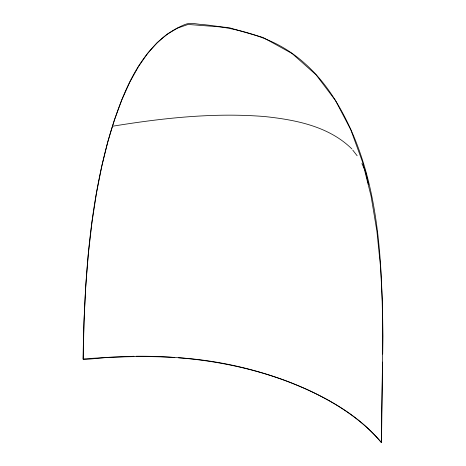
<?xml version="1.0" encoding="UTF-8"?>
<svg xmlns="http://www.w3.org/2000/svg" width="466" height="466" viewBox="0 0 466 466"><rect width="100%" height="100%" fill="white"/><g stroke="black" fill="none" stroke-linecap="round" stroke-linejoin="round"><path stroke-width="0.7" d="M382.697 354.096C382.569 266.517 381.788 171.401 332.293 95.542C317.078 72.405 296.19 52.448 270.659 41.2C249.863 31.805 227.245 27.209 204.667 24.715C198.207 24.75 191.276 21.919 185.119 24.442C182.09 25.665 179.13 27.057 176.259 28.612C171.313 31.338 166.642 34.56 162.308 38.183C135.146 61.547 121.859 96.485 111.316 129.752C89.012 203.91 84.515 281.965 83.041 358.96C113.564 356.764 144.233 355.692 174.802 357.498M382.621 362.099L381.479 442.7C362.327 419.301 335.969 403.026 308.876 390.333C267.874 371.792 223.499 360.725 178.595 357.742M112.353 126.263C162.634 118.084 213.795 112.405 264.752 116.558C295.63 119.826 328.92 126.286 351.853 148.922M134.004 356.263L109.335 357.259L83.245 359.682L83.967 322.093L85.697 286.637L88.383 253.341L91.977 222.212L96.433 193.274L101.693 166.543L107.722 142.037L114.455 119.774L121.859 99.771L129.868 82.039L138.449 66.609L147.547 53.485L157.106 42.691L167.09 34.245L177.435 28.158L188.107 24.453L228.561 27.535L263.063 37.496L292.071 53.526L316.059 74.799L335.485 100.505L350.816 129.833L362.525 161.964L371.07 196.081L376.924 231.369L380.541 267.012L382.4 302.195L382.959 336.108L381.508 422.039L381.532 442.694C356.979 413.692 322.653 395.022 287.697 381.427C239.39 363.422 187.617 355.808 136.183 356.251M352.739 150.058L357.148 155.766M361.866 163.554L365.414 171.045L368.554 184.577"/></g></svg>
